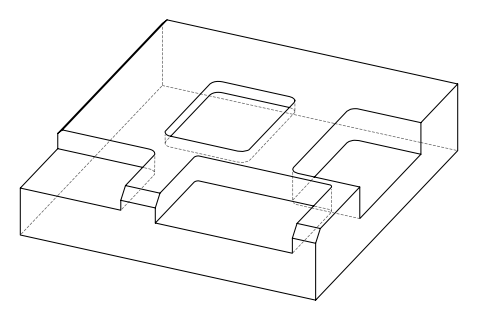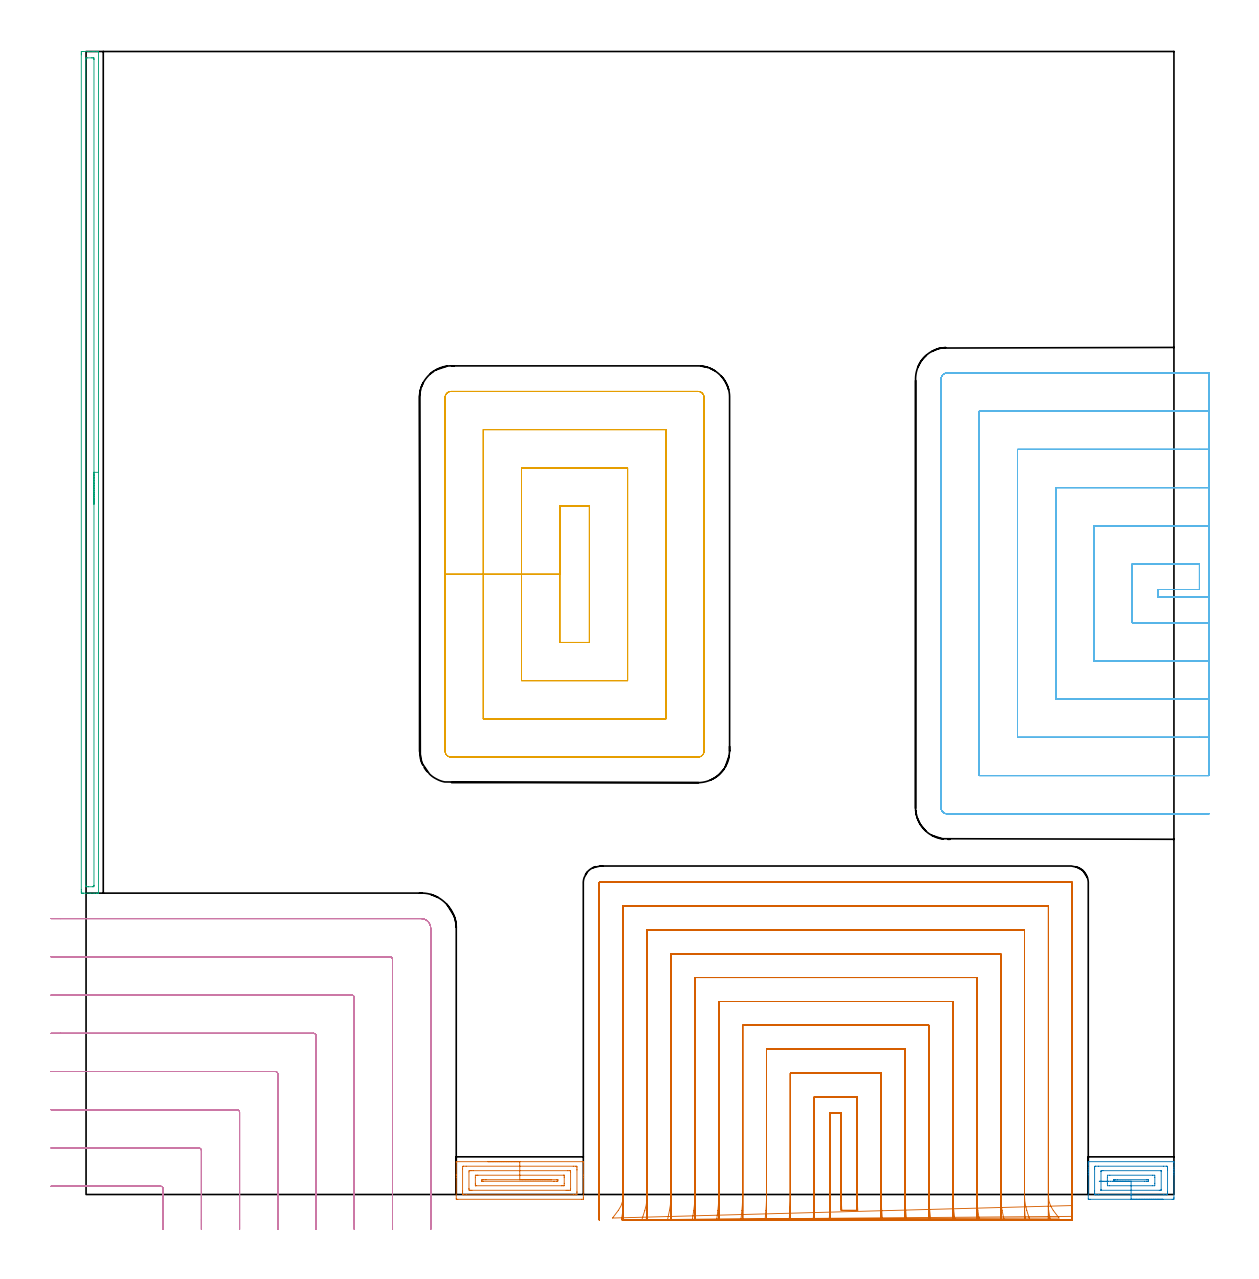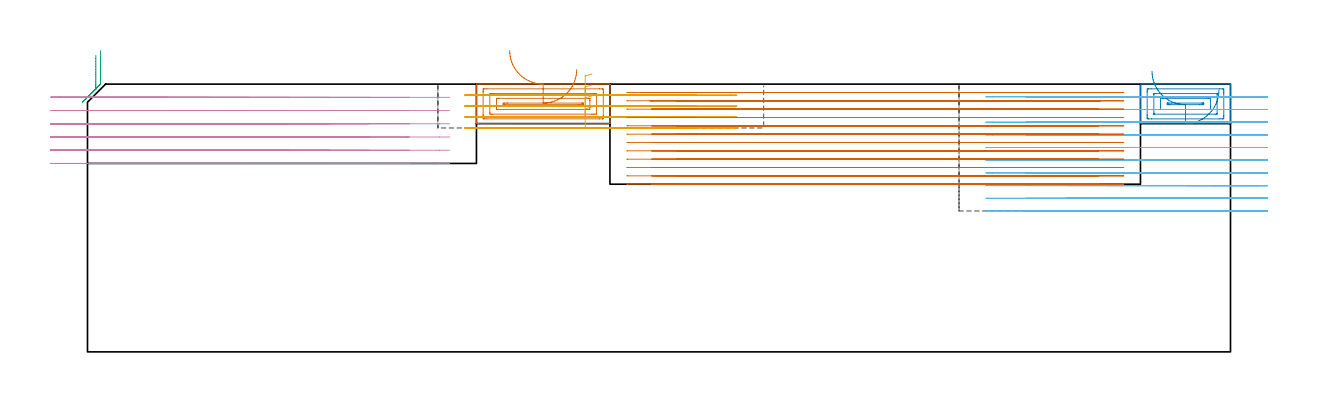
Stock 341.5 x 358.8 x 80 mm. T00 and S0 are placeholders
(PLAN: 7 operations, 2 tool changes, 161.7 min)
(1 AREA_MILL | FG_CHAMFER_SURFACE | UGT0205_001 | 1.78 min | 3682 mm3)
(2 AREA_MILL_1 | FG_CHAMFER_SURFACE_1 | UGT0205_001 | 1.26 min | 2325 mm3)
(3 AREA_MILL_2 | FG_CHAMFER_SURFACE_2 | UGT0205_001 | 4.42 min | 3909 mm3)
(4 MILL_CORNER_NOTCH_RECTANGULAR | CORNER_NOTCH_RECTANGULAR | NXT0201_012 | Follow Part, ap 4, ae 75% | 13.97 min | 259420 mm3)
(5 MILL_RECTANGULAR_POCKET | POCKET_RECTANGULAR_STRAIGHT | NXT0201_012 | Follow Part, ap 4, ae 75% | 8.62 min | 165647 mm3)
(6 MILL_SLOT | SLOT_PARTIAL_RECTANGULAR | NXT0201_012 | Follow Part, ap 4, ae 75% | 39.56 min | 473033 mm3)
(7 MILL_SLOT_1 | SLOT_PARTIAL_RECTANGULAR_1 | NXT0201_013 | Follow Part, ap 2.5, ae 75% | 92.13 min | 487373 mm3)
(TOOL UGT0205_001 | Chamfer Mill 20 x 3 x 45 deg. | D20 FL50 Z2)
(TOOL NXT0201_012 | ENDMILL 16mm [2P460-1600-NA 1630] | D16 FL38 Z6)
(TOOL NXT0201_013 | ENDMILL 10mm | D10 FL30 Z4)
(OP 1 AREA_MILL)
G17 G21 G94 G90
T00 M6
G54
G17 G0 G90 X126.15 Y10.3 S1061 M3
G43 Z90. H0
G94 G1 X126.188 Z89.128 F250.
X126.302 Z88.263
X126.491 Z87.412
X126.753 Z86.58
X127.087 Z85.774
X127.49 Z85.
X127.958 Z84.264
X128.49 Z83.572
X129.079 Z82.929
X129.722 Z82.34
X130.414 Z81.808
X131.15 Z81.34
X131.924 Z80.937
X132.73 Z80.603
X133.562 Z80.341
X134.414 Z80.152
X135.278 Z80.038
X136.15 Z80.
X156.049
X156.091 Y10.295 Z79.991
X156.094 Y10.288 Z79.983
X156.1 Y10.171 Z79.869
Y6.077 Z75.776
Y5.289 Z74.983
X156.099 Y-0.937 Z68.759
X156.098 Y-1.43 Z68.266
X156.094 Y-1.491 Z68.205
X155.607 Y-1.5 Z68.2
X116.693
X116.364 Y-1.495 Z68.202
X116.21 Y-1.491 Z68.205
X116.2 Y-1.33 Z68.365
Y5.289 Z74.983
Y6.077 Z75.776
Y6.179 Z75.877
Y10.171 Z79.87
X116.206 Y10.288 Z79.983
X116.209 Y10.295 Z79.991
X116.251 Y10.3 Z80.
X136.15
Y8.886 Z78.586
X152.954
X153.803 Y8.883 Z78.583
X153.838 Y8.88 Z78.58
X154.09 Y8.847 Z78.547
X154.096 Y8.588 Z78.288
X154.099 Y7.958 Z77.658
X154.1 Y7.695 Z77.395
X154.099 Y0.842 Z70.542
X154.098 Y0.581 Z70.281
X154.09 Y-0.047 Z69.653
X153.871 Y-0.08 Z69.62
X153.838 Y-0.082 Z69.618
X152.992 Y-0.086 Z69.614
X119.346
X118.497 Y-0.083 Z69.617
X118.462 Y-0.08 Z69.62
X118.21 Y-0.047 Z69.653
X118.204 Y0.212 Z69.912
X118.201 Y0.842 Z70.542
X118.2 Y1.105 Z70.805
X118.201 Y7.958 Z77.658
X118.202 Y8.219 Z77.919
X118.21 Y8.847 Z78.547
X118.429 Y8.88 Z78.58
X118.462 Y8.882 Z78.582
X119.308 Y8.886 Z78.586
X136.15
Y7.472 Z77.172
X151.185 Y7.471 Z77.171
X151.671 Y7.469 Z77.169
X152.069 Y7.464 Z77.164
X152.098 Y7.068 Z76.768
X152.1 Y7.038 Z76.738
X152.099 Y1.702 Z71.402
X152.069 Y1.335 Z71.035
X151.584 Y1.33 Z71.03
X151.185 Y1.329 Z71.029
X150.702 Y1.328 Z71.028
X121.115 Y1.329 Z71.029
X120.629 Y1.331 Z71.031
X120.231 Y1.336 Z71.036
X120.202 Y1.732 Z71.432
X120.2 Y1.762 Z71.462
X120.201 Y7.098 Z76.798
X120.231 Y7.465 Z77.165
X120.716 Y7.47 Z77.17
X121.115 Y7.471 Z77.171
X121.598 Y7.472 Z77.172
X136.15
Y6.057 Z75.757
X149.846
X150.001 Y6.055 Z75.755
X150.077 Y6.052 Z75.752
X150.089 Y6.051 Z75.751
X150.092 Y6.04 Z75.74
X150.096 Y6.01 Z75.71
X150.1 Y5.491 Z75.191
Y5.289 Z74.989
X150.098 Y3.511 Z73.211
X150.092 Y2.831 Z72.531
X150.076 Y2.749 Z72.449
X149.989 Y2.747 Z72.447
X149.798 Y2.745 Z72.445
X149.416 Y2.743 Z72.443
X149.295
X122.454
X122.299 Y2.745 Z72.445
X122.223 Y2.748 Z72.448
X122.211 Y2.749 Z72.449
X122.208 Y2.76 Z72.46
X122.204 Y2.79 Z72.49
X122.2 Y3.309 Z73.009
Y3.511 Z73.211
X122.202 Y5.289 Z74.989
X122.208 Y5.969 Z75.669
X122.224 Y6.051 Z75.751
X122.311 Y6.053 Z75.753
X122.502 Y6.055 Z75.755
X122.884 Y6.057 Z75.757
X123.005
X136.15
Y4.643 Z74.343
X147.647
X147.889 Y4.64 Z74.34
X148.049 Y4.636 Z74.336
X148.091 Y4.632 Z74.332
X148.094 Y4.606 Z74.306
X148.097 Y4.552 Z74.252
X148.096 Y4.4 Z74.1
X148.09 Y4.179 Z73.879
X147.883 Y4.163 Z73.863
X147.647 Y4.161 Z73.861
X147.004 Y4.157 Z73.857
X146.763
X124.653
X124.411 Y4.16 Z73.86
X124.251 Y4.164 Z73.864
X124.209 Y4.168 Z73.868
X124.206 Y4.194 Z73.894
X124.203 Y4.248 Z73.948
X124.204 Y4.4 Z74.1
X124.21 Y4.621 Z74.321
X124.417 Y4.637 Z74.337
X124.653 Y4.639 Z74.339
X125.296 Y4.643 Z74.343
X125.537
X136.15
X137.022 Z74.381
X137.886 Z74.495
X138.738 Z74.684
X139.57 Z74.946
X140.376 Z75.28
X141.15 Z75.683
X141.886 Z76.152
X142.578 Z76.683
X143.221 Z77.272
X143.81 Z77.915
X144.342 Z78.607
X144.81 Z79.343
X145.213 Z80.117
X145.547 Z80.923
X145.809 Z81.755
X145.998 Z82.607
X146.112 Z83.472
X146.15 Z84.343
G0 Z90.
M5
M2
(OP 2 AREA_MILL_1)
G17 G21 G94 G90
T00 M6
G54
G17 G0 G90 X338.05 Y-1.5 S1061 M3
G43 Z90. H0
Z78.2
G94 G1 X338.012 Z77.328 F250.
X337.898 Z76.464
X337.709 Z75.612
X337.447 Z74.78
X337.113 Z73.974
X336.71 Z73.2
X336.242 Z72.464
X335.71 Z71.772
X335.121 Z71.129
X334.478 Z70.54
X333.786 Z70.008
X333.05 Z69.54
X332.276 Z69.137
X331.47 Z68.803
X330.638 Z68.541
X329.786 Z68.352
X328.922 Z68.238
X328.05 Z68.2
X315.158
X314.829 Y-1.496 Z68.202
X314.61 Y-1.491 Z68.205
X314.6 Y-1.268 Z68.429
Y6.179 Z75.873
Y6.841 Z76.538
Y7.068 Z76.765
Y7.73 Z77.427
Y7.958 Z77.654
Y8.413 Z78.112
Y9.282 Z78.981
Y9.737 Z79.435
Y10.012 Z79.711
X314.606 Y10.271 Z79.963
X314.61 Y10.297 Z79.989
X314.714 Y10.3 Z80.
X341.386
X341.49 Y10.297 Z79.989
X341.494 Y10.271 Z79.963
X341.5 Y10.012 Z79.71
Y8.413 Z78.112
Y7.958 Z77.654
Y7.73 Z77.427
Y7.068 Z76.765
Y6.841 Z76.538
Y6.179 Z75.873
Y-0.937 Z68.76
X341.498 Y-1.27 Z68.427
X341.49 Y-1.491 Z68.205
X341.269 Y-1.499 Z68.199
X340.942 Y-1.5 Z68.2
X328.05
Y-0.086 Z69.614
X317.864
X316.972 Y-0.083 Z69.617
X316.936 Y-0.081 Z69.619
X316.61 Y-0.047 Z69.653
X316.603 Y0.286 Z69.986
X316.601 Y0.842 Z70.542
X316.6 Y1.179 Z70.879
X316.601 Y7.958 Z77.658
X316.602 Y8.292 Z77.992
X316.61 Y8.847 Z78.547
X316.903 Y8.881 Z78.581
X316.936 Y8.883 Z78.583
X317.787 Y8.886 Z78.586
X338.236
X339.128 Y8.883 Z78.583
X339.164 Y8.881 Z78.581
X339.49 Y8.847 Z78.547
X339.497 Y8.514 Z78.214
X339.499 Y7.958 Z77.658
X339.5 Y7.621 Z77.321
X339.499 Y0.842 Z70.542
X339.498 Y0.508 Z70.208
X339.49 Y-0.047 Z69.653
X339.197 Y-0.081 Z69.619
X339.164 Y-0.083 Z69.617
X338.313 Y-0.086 Z69.614
X328.05
Y1.328 Z71.028
X318.657 Y1.329 Z71.029
X318.623 Y1.332 Z71.032
X318.612 Y1.334 Z71.034
X318.607 Y1.388 Z71.088
X318.601 Y1.617 Z71.317
Y7.182 Z76.882
X318.608 Y7.297 Z76.997
X318.623 Y7.465 Z77.165
X318.715 Y7.467 Z77.167
X319.201 Y7.471 Z77.171
X337.443
X337.477 Y7.468 Z77.168
X337.488 Y7.466 Z77.166
X337.493 Y7.412 Z77.112
X337.499 Y7.183 Z76.883
Y1.618 Z71.318
X337.492 Y1.503 Z71.203
X337.477 Y1.335 Z71.035
X337.385 Y1.333 Z71.033
X336.899 Y1.329 Z71.029
X328.05 Y1.328 Z71.028
Y2.743 Z72.443
X321.26
X320.62 Y2.75 Z72.45
X320.6 Y3.403 Z73.103
X320.601 Y5.289 Z74.989
X320.621 Y6.05 Z75.75
X321.382 Y6.057 Z75.757
X334.84
X335.48 Y6.05 Z75.75
X335.5 Y5.397 Z75.097
X335.499 Y3.511 Z73.211
X335.479 Y2.75 Z72.45
X334.718 Y2.743 Z72.443
X328.05
Y4.157 Z73.857
X323.403
X323.16
X322.917 Y4.158 Z73.858
X322.755 Y4.16 Z73.86
X322.627 Y4.164 Z73.864
X322.609 Y4.169 Z73.869
X322.606 Y4.181 Z73.881
X322.603 Y4.213 Z73.913
X322.602 Y4.4 Z74.1
X322.605 Y4.54 Z74.24
X322.61 Y4.609 Z74.309
X322.614 Y4.636 Z74.336
X322.675 Y4.638 Z74.338
X322.919 Y4.642 Z74.342
X323.16 Y4.643 Z74.343
X323.806
X332.94
X333.183 Y4.642 Z74.342
X333.345 Y4.64 Z74.34
X333.472 Y4.636 Z74.336
X333.491 Y4.631 Z74.331
X333.494 Y4.619 Z74.319
X333.497 Y4.587 Z74.287
X333.498 Y4.4 Z74.1
X333.495 Y4.26 Z73.96
X333.49 Y4.191 Z73.891
X333.486 Y4.164 Z73.864
X333.426 Y4.162 Z73.862
X333.181 Y4.158 Z73.858
X332.94 Y4.157 Z73.857
X332.294
X328.05
X327.178 Z73.895
X326.314 Z74.009
X325.462 Z74.198
X324.63 Z74.46
X323.824 Z74.794
X323.05 Z75.197
X322.314 Z75.665
X321.622 Z76.196
X320.979 Z76.786
X320.39 Z77.429
X319.858 Z78.121
X319.39 Z78.857
X318.987 Z79.631
X318.653 Z80.437
X318.391 Z81.269
X318.202 Z82.12
X318.088 Z82.985
X318.05 Z83.857
G0 Z90.
M5
M2
(OP 3 AREA_MILL_2)
G17 G21 G94 G90
T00 M6
G54
G17 G0 G90 X3.9 Y236.7 S1061 M3
G43 Z90. H0
G94 G1 Y236.662 Z89.128 F250.
Y236.548 Z88.263
Y236.359 Z87.412
Y236.097 Z86.58
Y235.763 Z85.774
Y235.36 Z85.
Y234.891 Z84.264
Y234.36 Z83.572
Y233.771 Z82.929
Y233.128 Z82.339
Y232.436 Z81.808
Y231.7 Z81.34
Y230.926 Z80.937
Y230.12 Z80.603
Y229.288 Z80.341
Y228.436 Z80.152
Y227.572 Z80.038
Y226.7 Z80.
Y94.785
X3.897 Y94.609 Z79.988
X3.881 Y94.607 Z79.972
X3.495 Y94.6 Z79.595
X3.257 Z79.357
X2.526 Z78.621
X1.277 Z77.374
X-0.126 Z75.969
X-0.751 Z75.345
X-1.01 Y94.601 Z75.086
X-1.248 Y94.604 Z74.848
X-1.491 Y94.609 Z74.605
X-1.495 Y94.742 Z74.603
X-1.499 Y95.232 Z74.601
X-1.5 Y95.727 Z74.6
Y357.769
X-1.499 Y358.168 Z74.601
X-1.495 Y358.658 Z74.603
X-1.491 Y358.791 Z74.605
X-1.01 Y358.8 Z75.086
X0.758 Z76.853
X2.161 Z78.257
X2.526 Z78.621
X3.257 Z79.357
X3.496 Z79.595
X3.881 Y358.793 Z79.972
X3.897 Y358.791 Z79.988
X3.9 Y358.615 Z80.
Y226.7
X2.486 Z78.586
X2.485 Y97.062 Z78.585
X2.484 Y97.021 Z78.584
X2.467 Y96.61 Z78.567
X2.056 Y96.602 Z78.156
X0.758 Y96.6 Z76.858
X0.287 Y96.602 Z76.387
X0.037 Y96.61 Z76.137
X-0.079 Y96.621 Z76.021
X-0.085 Y96.979 Z76.015
Y97.021
Y356.338
X-0.084 Y356.379 Z76.016
X-0.067 Y356.79 Z76.033
X0.344 Y356.798 Z76.444
X1.642 Y356.8 Z77.742
X2.113 Y356.798 Z78.213
X2.363 Y356.79 Z78.463
X2.479 Y356.779 Z78.579
X2.485 Y356.421 Z78.585
Y356.379
X2.486 Y226.7 Z78.586
Y225.828 Z78.624
Y224.963 Z78.738
Y224.112 Z78.926
Y223.28 Z79.189
Y222.474 Z79.523
Y221.7 Z79.925
Y220.964 Z80.394
Y220.272 Z80.925
Y219.629 Z81.515
Y219.04 Z82.158
Y218.508 Z82.85
Y218.04 Z83.586
Y217.637 Z84.36
Y217.303 Z85.165
Y217.041 Z85.998
Y216.852 Z86.849
Y216.738 Z87.714
Y216.7 Z88.586
G0 Z90.
M5
M2
(OP 4 MILL_CORNER_NOTCH_RECTANGULAR)
G17 G21 G94 G90
T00 M6
G54
G17 G0 G90 X24.203 Y-11. S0 M3
G43 Z90. H1
Z76.05
G94 G1 X24.2 Y-8. F250.
Y-7.904 F500.
Y1.806
G3 X23.406 Y2.6 R0.8
G1 X-8.
X-11. F250.
G0 Z90.
X36.204 Y-11.
Z76.05
G1 X36.2 Y-8.
Y-7.904 F500.
Y13.806
G3 X35.406 Y14.6 R0.8
G1 X-8.
X-11. F250.
G0 Z90.
X48.205 Y-11.
Z76.05
G1 X48.2 Y-8.
Y-7.904 F500.
Y25.805
G3 X47.405 Y26.6 R0.8
G1 X-8.
X-11. F250.
G0 Z90.
X60.206 Y-11.
Z76.05
G1 X60.2 Y-8.
Y-7.904 F500.
Y37.805
G3 X59.405 Y38.6 R0.8
G1 X-8.
X-11. F250.
G0 Z90.
X72.208 Y-11.
Z76.05
G1 X72.2 Y-8.
Y-7.904 F500.
Y49.805
G3 X71.405 Y50.6 R0.8
G1 X-8.
X-11. F250.
G0 Z90.
X84.212 Y-11.
Z76.05
G1 X84.2 Y-8.
Y-7.904 F500.
Y61.804
G3 X83.404 Y62.6 R0.8
G1 X-8.
X-11. F250.
G0 Z90.
X96.224 Y-11.
Z76.05
G1 X96.2 Y-8.
Y-7.904 F500.
Y73.804
G3 X95.404 Y74.6 R0.8
G1 X-8.
X-11. F250.
G0 Z90.
X108.2 Y-10.904
Z76.05
G1 Y-7.904
Y83.6 F500.
G3 X105.2 Y86.6 R3.
G1 X-8.
X-11. F250.
G0 Z90.
X24.2 Y-11.
Z72.1
G1 Y-8.
Y1.806 F500.
G3 X23.406 Y2.6 R0.8
G1 X-8.
X-11. F250.
G0 Z90.
X36.2 Y-11.
Z72.1
G1 Y-8.
Y13.806 F500.
G3 X35.406 Y14.6 R0.8
G1 X-8.
X-11. F250.
G0 Z90.
X48.2 Y-11.
Z72.1
G1 Y-8.
Y25.805 F500.
G3 X47.405 Y26.6 R0.8
G1 X-8.
X-11. F250.
G0 Z90.
X60.2 Y-11.
Z72.1
G1 Y-8.
Y37.805 F500.
G3 X59.405 Y38.6 R0.8
G1 X-8.
X-11. F250.
G0 Z90.
X72.2 Y-11.
Z72.1
G1 Y-8.
Y49.805 F500.
G3 X71.405 Y50.6 R0.8
G1 X-8.
X-11. F250.
G0 Z90.
X84.2 Y-11.
Z72.1
G1 Y-8.
Y61.804 F500.
G3 X83.404 Y62.6 R0.8
G1 X-8.
X-11. F250.
G0 Z90.
X96.2 Y-11.
Z72.1
G1 Y-8.
Y73.804 F500.
G3 X95.404 Y74.6 R0.8
G1 X-8.
X-11. F250.
G0 Z90.
X108.2 Y-11.
Z72.1
G1 Y-8.
Y83.6 F500.
G3 X105.2 Y86.6 R3.
G1 X-8.
X-11. F250.
G0 Z90.
X24.2 Y-11.
Z68.15
G1 Y-8.
Y1.806 F500.
G3 X23.406 Y2.6 R0.8
G1 X-8.
X-11. F250.
G0 Z90.
X36.2 Y-11.
Z68.15
G1 Y-8.
Y13.806 F500.
G3 X35.406 Y14.6 R0.8
G1 X-8.
X-11. F250.
G0 Z90.
X48.2 Y-11.
Z68.15
G1 Y-8.
Y25.805 F500.
G3 X47.405 Y26.6 R0.8
G1 X-8.
X-11. F250.
G0 Z90.
X60.2 Y-11.
Z68.15
G1 Y-8.
Y37.805 F500.
G3 X59.405 Y38.6 R0.8
G1 X-8.
X-11. F250.
G0 Z90.
X72.2 Y-11.
Z68.15
G1 Y-8.
Y49.805 F500.
G3 X71.405 Y50.6 R0.8
G1 X-8.
X-11. F250.
G0 Z90.
X84.2 Y-11.
Z68.15
G1 Y-8.
Y61.804 F500.
G3 X83.404 Y62.6 R0.8
G1 X-8.
X-11. F250.
G0 Z90.
X96.2 Y-11.
Z68.15
G1 Y-8.
Y73.804 F500.
G3 X95.404 Y74.6 R0.8
G1 X-8.
X-11. F250.
G0 Z90.
X108.2 Y-11.
Z68.15
G1 Y-8.
Y83.6 F500.
G3 X105.2 Y86.6 R3.
G1 X-8.
X-11. F250.
G0 Z90.
X24.2 Y-11.
Z64.2
G1 Y-8.
Y1.806 F500.
G3 X23.406 Y2.6 R0.8
G1 X-8.
X-11. F250.
G0 Z90.
X36.2 Y-11.
Z64.2
G1 Y-8.
Y13.806 F500.
G3 X35.406 Y14.6 R0.8
G1 X-8.
X-11. F250.
G0 Z90.
X48.2 Y-11.
Z64.2
G1 Y-8.
Y25.805 F500.
G3 X47.405 Y26.6 R0.8
G1 X-8.
X-11. F250.
G0 Z90.
X60.2 Y-11.
Z64.2
G1 Y-8.
Y37.805 F500.
G3 X59.405 Y38.6 R0.8
G1 X-8.
X-11. F250.
G0 Z90.
X72.2 Y-11.
Z64.2
G1 Y-8.
Y49.805 F500.
G3 X71.405 Y50.6 R0.8
G1 X-8.
X-11. F250.
G0 Z90.
X84.2 Y-11.
Z64.2
G1 Y-8.
Y61.804 F500.
G3 X83.404 Y62.6 R0.8
G1 X-8.
X-11. F250.
G0 Z90.
X96.2 Y-11.
Z64.2
G1 Y-8.
Y73.804 F500.
G3 X95.404 Y74.6 R0.8
G1 X-8.
X-11. F250.
G0 Z90.
X108.2 Y-11.
Z64.2
G1 Y-8.
Y83.6 F500.
G3 X105.2 Y86.6 R3.
G1 X-8.
X-11. F250.
G0 Z90.
X24.2 Y-11.
Z60.25
G1 Y-8.
Y1.806 F500.
G3 X23.406 Y2.6 R0.8
G1 X-8.
X-11. F250.
G0 Z90.
X36.2 Y-11.
Z60.25
G1 Y-8.
Y13.806 F500.
G3 X35.406 Y14.6 R0.8
G1 X-8.
X-11. F250.
G0 Z90.
X48.2 Y-11.
Z60.25
G1 Y-8.
Y25.805 F500.
G3 X47.405 Y26.6 R0.8
G1 X-8.
X-11. F250.
G0 Z90.
X60.2 Y-11.
Z60.25
G1 Y-8.
Y37.805 F500.
G3 X59.405 Y38.6 R0.8
G1 X-8.
X-11. F250.
G0 Z90.
X72.2 Y-11.
Z60.25
G1 Y-8.
Y49.805 F500.
G3 X71.405 Y50.6 R0.8
G1 X-8.
X-11. F250.
G0 Z90.
X84.2 Y-11.
Z60.25
G1 Y-8.
Y61.804 F500.
G3 X83.404 Y62.6 R0.8
G1 X-8.
X-11. F250.
G0 Z90.
X96.2 Y-11.
Z60.25
G1 Y-8.
Y73.804 F500.
G3 X95.404 Y74.6 R0.8
G1 X-8.
X-11. F250.
G0 Z90.
X108.2 Y-11.
Z60.25
G1 Y-8.
Y83.6 F500.
G3 X105.2 Y86.6 R3.
G1 X-8.
X-11. F250.
G0 Z90.
X24.2 Y-11.
Z56.3
G1 Y-8.
Y1.806 F500.
G3 X23.406 Y2.6 R0.8
G1 X-8.
X-11. F250.
G0 Z90.
X36.2 Y-11.
Z56.3
G1 Y-8.
Y13.806 F500.
G3 X35.406 Y14.6 R0.8
G1 X-8.
X-11. F250.
G0 Z90.
X48.2 Y-11.
Z56.3
G1 Y-8.
Y25.805 F500.
G3 X47.405 Y26.6 R0.8
G1 X-8.
X-11. F250.
G0 Z90.
X60.2 Y-11.
Z56.3
G1 Y-8.
Y37.805 F500.
G3 X59.405 Y38.6 R0.8
G1 X-8.
X-11. F250.
G0 Z90.
X72.2 Y-11.
Z56.3
G1 Y-8.
Y49.805 F500.
G3 X71.405 Y50.6 R0.8
G1 X-8.
X-11. F250.
G0 Z90.
X84.2 Y-11.
Z56.3
G1 Y-8.
Y61.804 F500.
G3 X83.404 Y62.6 R0.8
G1 X-8.
X-11. F250.
G0 Z90.
X96.2 Y-11.
Z56.3
G1 Y-8.
Y73.804 F500.
G3 X95.404 Y74.6 R0.8
G1 X-8.
X-11. F250.
G0 Z90.
X108.2 Y-11.
Z56.3
G1 Y-8.
Y83.6 F500.
G3 X105.2 Y86.6 R3.
G1 X-8.
X-11. F250.
G0 Z90.
M5
M2
(OP 5 MILL_RECTANGULAR_POCKET)
G17 G21 G94 G90
T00 M6
G54
G17 G0 G90 X150.719 Y216.1 S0 M3
G43 Z90. H1
Z83.
G94 G1 X148.7 Z82.459 F250.
Y194.7 Z76.725
Y173.3 F500.
X158.
Y216.1
X148.7
Y194.7
X136.7
Y161.3
X170.
Y228.1
X136.7
Y194.7
X124.7
Y149.3
X182.
Y240.1
X124.7
Y194.7
X112.7
Y139.2
G3 X114.6 Y137.3 R1.9
G1 X192.1
G3 X194. Y139.2 R1.9
G1 Y250.2
G3 X192.1 Y252.1 R1.9
G1 X114.6
G3 X112.7 Y250.2 R1.9
G1 Y194.7
Y193.7
G0 X150.719 Y216.1 Z79.725
G1 X148.7 Z79.184 F250.
Y194.7 Z73.45
Y173.3 F500.
X158.
Y216.1
X148.7
Y194.7
X136.7
Y161.3
X170.
Y228.1
X136.7
Y194.7
X124.7
Y149.3
X182.
Y240.1
X124.7
Y194.7
X112.7
Y139.2
G3 X114.6 Y137.3 R1.9
G1 X192.1
G3 X194. Y139.2 R1.9
G1 Y250.2
G3 X192.1 Y252.1 R1.9
G1 X114.6
G3 X112.7 Y250.2 R1.9
G1 Y194.7
Y193.7
G0 X150.719 Y216.1 Z76.45
G1 X148.7 Z75.909 F250.
Y194.7 Z70.175
Y173.3 F500.
X158.
Y216.1
X148.7
Y194.7
X136.7
Y161.3
X170.
Y228.1
X136.7
Y194.7
X124.7
Y149.3
X182.
Y240.1
X124.7
Y194.7
X112.7
Y139.2
G3 X114.6 Y137.3 R1.9
G1 X192.1
G3 X194. Y139.2 R1.9
G1 Y250.2
G3 X192.1 Y252.1 R1.9
G1 X114.6
G3 X112.7 Y250.2 R1.9
G1 Y194.7
Y193.7
G0 X150.719 Y216.1 Z73.175
G1 X148.7 Z72.634 F250.
Y194.7 Z66.9
Y173.3 F500.
X158.
Y216.1
X148.7
Y194.7
X136.7
Y161.3
X170.
Y228.1
X136.7
Y194.7
X124.7
Y149.3
X182.
Y240.1
X124.7
Y194.7
X112.7
Y139.2
G3 X114.6 Y137.3 R1.9
G1 X192.1
G3 X194. Y139.2 R1.9
G1 Y250.2
G3 X192.1 Y252.1 R1.9
G1 X114.6
G3 X112.7 Y250.2 R1.9
G1 Y194.7
Y193.7
G0 Z90.
M5
M2
(OP 6 MILL_SLOT)
G17 G21 G94 G90
T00 M6
G54
G17 G0 G90 X352.5 Y187.5 S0 M3
G43 Z90. H1
Z76.21
G94 G1 X349.5 F250.
X336.4 F500.
Y189.9
X349.5
Y197.9
X328.4
Y179.5
X349.5
X352.5 F250.
Y209.9
X349.5
X316.4 F500.
Y167.5
X349.5
X352.5 F250.
Y221.9
X349.5
X304.4 F500.
Y155.5
X349.5
X352.5 F250.
Y233.9
X349.5
X292.4 F500.
Y143.5
X349.5
X352.5 F250.
Y245.9
X349.5
X280.4 F500.
Y131.5
X349.5
X352.5 F250.
Y257.9
X349.5
X270.3 F500.
G3 X268.4 Y256. R1.9
G1 Y121.4
G3 X270.3 Y119.5 R1.9
G1 X349.5
X352.5 F250.
G0 Y187.5 Z72.42
G1 X349.5
X336.4 F500.
Y189.9
X349.5
Y197.9
X328.4
Y179.5
X349.5
X352.5 F250.
Y209.9
X349.5
X316.4 F500.
Y167.5
X349.5
X352.5 F250.
Y221.9
X349.5
X304.4 F500.
Y155.5
X349.5
X352.5 F250.
Y233.9
X349.5
X292.4 F500.
Y143.5
X349.5
X352.5 F250.
Y245.9
X349.5
X280.4 F500.
Y131.5
X349.5
X352.5 F250.
Y257.9
X349.5
X270.3 F500.
G3 X268.4 Y256. R1.9
G1 Y121.4
G3 X270.3 Y119.5 R1.9
G1 X349.5
X352.5 F250.
G0 Y187.5 Z68.63
G1 X349.5
X336.4 F500.
Y189.9
X349.5
Y197.9
X328.4
Y179.5
X349.5
X352.5 F250.
Y209.9
X349.5
X316.4 F500.
Y167.5
X349.5
X352.5 F250.
Y221.9
X349.5
X304.4 F500.
Y155.5
X349.5
X352.5 F250.
Y233.9
X349.5
X292.4 F500.
Y143.5
X349.5
X352.5 F250.
Y245.9
X349.5
X280.4 F500.
Y131.5
X349.5
X352.5 F250.
Y257.9
X349.5
X270.3 F500.
G3 X268.4 Y256. R1.9
G1 Y121.4
G3 X270.3 Y119.5 R1.9
G1 X349.5
X352.5 F250.
G0 Y187.5 Z64.84
G1 X349.5
X336.4 F500.
Y189.9
X349.5
Y197.9
X328.4
Y179.5
X349.5
X352.5 F250.
Y209.9
X349.5
X316.4 F500.
Y167.5
X349.5
X352.5 F250.
Y221.9
X349.5
X304.4 F500.
Y155.5
X349.5
X352.5 F250.
Y233.9
X349.5
X292.4 F500.
Y143.5
X349.5
X352.5 F250.
Y245.9
X349.5
X280.4 F500.
Y131.5
X349.5
X352.5 F250.
Y257.9
X349.5
X270.3 F500.
G3 X268.4 Y256. R1.9
G1 Y121.4
G3 X270.3 Y119.5 R1.9
G1 X349.5
X352.5 F250.
G0 Y187.5 Z61.05
G1 X349.5
X336.4 F500.
Y189.9
X349.5
Y197.9
X328.4
Y179.5
X349.5
X352.5 F250.
Y209.9
X349.5
X316.4 F500.
Y167.5
X349.5
X352.5 F250.
Y221.9
X349.5
X304.4 F500.
Y155.5
X349.5
X352.5 F250.
Y233.9
X349.5
X292.4 F500.
Y143.5
X349.5
X352.5 F250.
Y245.9
X349.5
X280.4 F500.
Y131.5
X349.5
X352.5 F250.
Y257.9
X349.5
X270.3 F500.
G3 X268.4 Y256. R1.9
G1 Y121.4
G3 X270.3 Y119.5 R1.9
G1 X349.5
X352.5 F250.
G0 Y187.5 Z57.26
G1 X349.5
X336.4 F500.
Y189.9
X349.5
Y197.9
X328.4
Y179.5
X349.5
X352.5 F250.
Y209.9
X349.5
X316.4 F500.
Y167.5
X349.5
X352.5 F250.
Y221.9
X349.5
X304.4 F500.
Y155.5
X349.5
X352.5 F250.
Y233.9
X349.5
X292.4 F500.
Y143.5
X349.5
X352.5 F250.
Y245.9
X349.5
X280.4 F500.
Y131.5
X349.5
X352.5 F250.
Y257.9
X349.5
X270.3 F500.
G3 X268.4 Y256. R1.9
G1 Y121.4
G3 X270.3 Y119.5 R1.9
G1 X349.5
X352.5 F250.
G0 Y187.5 Z53.47
G1 X349.5
X336.4 F500.
Y189.9
X349.5
Y197.9
X328.4
Y179.5
X349.5
X352.5 F250.
Y209.9
X349.5
X316.4 F500.
Y167.5
X349.5
X352.5 F250.
Y221.9
X349.5
X304.4 F500.
Y155.5
X349.5
X352.5 F250.
Y233.9
X349.5
X292.4 F500.
Y143.5
X349.5
X352.5 F250.
Y245.9
X349.5
X280.4 F500.
Y131.5
X349.5
X352.5 F250.
Y257.9
X349.5
X270.3 F500.
G3 X268.4 Y256. R1.9
G1 Y121.4
G3 X270.3 Y119.5 R1.9
G1 X349.5
X352.5 F250.
G0 Y187.5 Z49.68
G1 X349.5
X336.4 F500.
Y189.9
X349.5
Y197.9
X328.4
Y179.5
X349.5
X352.5 F250.
Y209.9
X349.5
X316.4 F500.
Y167.5
X349.5
X352.5 F250.
Y221.9
X349.5
X304.4 F500.
Y155.5
X349.5
X352.5 F250.
Y233.9
X349.5
X292.4 F500.
Y143.5
X349.5
X352.5 F250.
Y245.9
X349.5
X280.4 F500.
Y131.5
X349.5
X352.5 F250.
Y257.9
X349.5
X270.3 F500.
G3 X268.4 Y256. R1.9
G1 Y121.4
G3 X270.3 Y119.5 R1.9
G1 X349.5
X352.5 F250.
G0 Y187.5 Z45.89
G1 X349.5
X336.4 F500.
Y189.9
X349.5
Y197.9
X328.4
Y179.5
X349.5
X352.5 F250.
Y209.9
X349.5
X316.4 F500.
Y167.5
X349.5
X352.5 F250.
Y221.9
X349.5
X304.4 F500.
Y155.5
X349.5
X352.5 F250.
Y233.9
X349.5
X292.4 F500.
Y143.5
X349.5
X352.5 F250.
Y245.9
X349.5
X280.4 F500.
Y131.5
X349.5
X352.5 F250.
Y257.9
X349.5
X270.3 F500.
G3 X268.4 Y256. R1.9
G1 Y121.4
G3 X270.3 Y119.5 R1.9
G1 X349.5
X352.5 F250.
G0 Y187.5 Z42.1
G1 X349.5
X336.4 F500.
Y189.9
X349.5
Y197.9
X328.4
Y179.5
X349.5
X352.5 F250.
Y209.9
X349.5
X316.4 F500.
Y167.5
X349.5
X352.5 F250.
Y221.9
X349.5
X304.4 F500.
Y155.5
X349.5
X352.5 F250.
Y233.9
X349.5
X292.4 F500.
Y143.5
X349.5
X352.5 F250.
Y245.9
X349.5
X280.4 F500.
Y131.5
X349.5
X352.5 F250.
Y257.9
X349.5
X270.3 F500.
G3 X268.4 Y256. R1.9
G1 Y121.4
G3 X270.3 Y119.5 R1.9
G1 X349.5
X352.5 F250.
G0 Z90.
M5
M2
(OP 7 MILL_SLOT_1)
G17 G21 G94 G90
T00 M6
G54
G17 G0 G90 X233.271 Y-7.994 S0 M3
G43 Z90. H0
Z77.508
G94 G1 X233.458 Y-5. F250.
G3 X233.6 Y-0.472 R72.5 F500.
G1 Y25.6
X237.1
Y-0.469
G3 X237.242 Y-5. R72.5
G1 X242.252
G2 X242.1 Y-0.469 R67.5
G1 Y30.6
X228.6
Y-0.472
G2 X228.448 Y-5. R67.5
G1 X228.247 Y-7.993 F250.
X249.998 Y-7.991
X249.771 Y-5.
G2 X249.6 Y-0.469 R60. F500.
G1 Y38.1
X221.1
Y-0.472
G2 X220.929 Y-5. R60.
G1 X220.703 Y-7.991 F250.
X257.555 Y-7.989
X257.296 Y-5.
G2 X257.1 Y-0.469 R52.5 F500.
G1 Y45.6
X213.6
Y-0.472
G2 X213.404 Y-5. R52.5
G1 X213.146 Y-7.989 F250.
X265.131 Y-7.985
X264.829 Y-5.
G2 X264.6 Y-0.469 R45. F500.
G1 Y53.1
X206.1
Y-0.472
G2 X205.872 Y-5. R45.
G1 X205.57 Y-7.985 F250.
X272.737 Y-7.978
X272.375 Y-5.
G2 X272.1 Y-0.469 R37.5 F500.
G1 Y60.6
X198.6
Y-0.472
G2 X198.326 Y-5. R37.5
G1 X197.963 Y-7.978 F250.
X280.397 Y-7.966
X279.944 Y-5.
G2 X279.6 Y-0.469 R30. F500.
G1 Y68.1
X191.1
Y-0.472
G2 X190.756 Y-5. R30.
G1 X190.304 Y-7.966 F250.
X288.165 Y-7.939
X287.561 Y-5.
G2 X287.1 Y-0.469 R22.5 F500.
G1 Y75.6
X183.6
Y-0.472
G2 X183.14 Y-5. R22.5
G1 X182.536 Y-7.939 F250.
X296.207 Y-7.86
X295.301 Y-5.
G2 X294.6 Y-0.469 R15. F500.
G1 Y83.1
X176.1
Y-0.472
G2 X175.4 Y-5. R15.
G1 X174.495 Y-7.86 F250.
X305.436 Y-7.391
X303.623 Y-5.
G2 X302.1 Y-0.469 R7.5 F500.
G1 Y90.6
X168.6
Y-0.472
G2 X167.079 Y-5. R7.5
G1 X165.268 Y-7.392 F250.
X309.6 Y-3.469 F500.
Y-0.469 F250.
Y97.8 F500.
G3 X309.3 Y98.1 R0.3
G1 X161.4
G3 X161.1 Y97.8 R0.3
G1 Y-0.472
Y-3.472 F250.
G0 Z90.
X233.544 Y-8.
Z75.017
G1 X233.591 Y-5.
G3 X233.6 Y-3.866 R72.5 F500.
G1 Y25.6
X237.1
Y-3.869
G3 X237.109 Y-5. R72.5
G1 X242.109
G2 X242.1 Y-3.869 R67.5
G1 Y30.6
X228.6
Y-3.866
G2 X228.59 Y-5. R67.5
G1 X228.54 Y-8. F250.
X249.667 Y-7.999
X249.611 Y-5.
G2 X249.6 Y-3.869 R60. F500.
G1 Y38.1
X221.1
Y-3.866
G2 X221.089 Y-5. R60.
G1 X221.033 Y-7.999 F250.
X257.177
X257.112 Y-5.
G2 X257.1 Y-3.869 R52.5 F500.
G1 Y45.6
X213.6
Y-3.866
G2 X213.588 Y-5. R52.5
G1 X213.523 Y-7.999 F250.
X264.69
X264.614 Y-5.
G2 X264.6 Y-3.869 R45. F500.
G1 Y53.1
X206.1
Y-3.866
G2 X206.086 Y-5. R45.
G1 X206.01 Y-7.999 F250.
X272.208
X272.117 Y-5.
G2 X272.1 Y-3.869 R37.5 F500.
G1 Y60.6
X198.6
Y-3.866
G2 X198.583 Y-5. R37.5
G1 X198.492 Y-7.999 F250.
X279.734 Y-7.998
X279.621 Y-5.
G2 X279.6 Y-3.869 R30. F500.
G1 Y68.1
X191.1
Y-3.866
G2 X191.079 Y-5. R30.
G1 X190.965 Y-7.998 F250.
X287.279 Y-7.996
X287.128 Y-5.
G2 X287.1 Y-3.869 R22.5 F500.
G1 Y75.6
X183.6
Y-3.866
G2 X183.571 Y-5. R22.5
G1 X183.42 Y-7.996 F250.
X294.869 Y-7.991
X294.643 Y-5.
G2 X294.6 Y-3.869 R15. F500.
G1 Y83.1
X176.1
Y-3.866
G2 X176.057 Y-5. R15.
G1 X175.83 Y-7.991 F250.
X302.638 Y-7.966
X302.186 Y-5.
G2 X302.1 Y-3.869 R7.5 F500.
G1 Y90.6
X168.6
Y-3.866
G2 X168.514 Y-5. R7.5
G1 X168.06 Y-7.966 F250.
X309.6 Y-6.869
Y-3.869
Y97.8 F500.
G3 X309.3 Y98.1 R0.3
G1 X161.4
G3 X161.1 Y97.8 R0.3
G1 Y-3.866
Y-6.866 F250.
G0 X233.598 Y-8. Z72.525
G1 X233.6 Y-5.
Y-4.957 F500.
Y25.6
X237.1
Y-4.958
Y-5.
X242.1
Y-4.958
Y30.6
X228.6
Y-4.957
Y-5.
X228.598 Y-8. F250.
X249.602
X249.6 Y-5.
Y-4.958 F500.
Y38.1
X221.1
Y-4.957
Y-5.
X221.098 Y-8. F250.
X257.102
X257.1 Y-5.
Y-4.958 F500.
Y45.6
X213.6
Y-4.957
Y-5.
X213.598 Y-8. F250.
X264.603
X264.6 Y-5.
Y-4.958 F500.
Y53.1
X206.1
Y-4.957
Y-5.
X206.097 Y-8. F250.
X272.103
X272.1 Y-5.
Y-4.958 F500.
Y60.6
X198.6
Y-4.957
Y-5.
X198.597 Y-8. F250.
X279.604
X279.6 Y-5.
Y-4.958 F500.
Y68.1
X191.1
Y-4.957
Y-5.
X191.096 Y-8. F250.
X287.106
X287.1 Y-5.
Y-4.958 F500.
Y75.6
X183.6
Y-4.957
Y-5.
X183.594 Y-8. F250.
X294.608
X294.6 Y-5.
Y-4.958 F500.
Y83.1
X176.1
Y-4.957
Y-5.
X176.091 Y-8. F250.
X302.117
X302.1 Y-5.
Y-4.958 F500.
Y90.6
X168.6
Y-4.957
Y-5.
X168.583 Y-8. F250.
X309.6 Y-7.958
Y-4.958
Y97.8 F500.
G3 X309.3 Y98.1 R0.3
G1 X161.4
G3 X161.1 Y97.8 R0.3
G1 Y-4.957
Y-7.957 F250.
G0 X233.6 Y-8. Z70.033
G1 Y-5.
Y25.6 F500.
X237.1
Y-5.
X242.1
Y30.6
X228.6
Y-5.
Y-8. F250.
X249.6
Y-5.
Y38.1 F500.
X221.1
Y-5.
Y-8. F250.
X257.1
Y-5.
Y45.6 F500.
X213.6
Y-5.
Y-8. F250.
X264.6
Y-5.
Y53.1 F500.
X206.1
Y-5.
Y-8. F250.
X272.1
Y-5.
Y60.6 F500.
X198.6
Y-5.
Y-8. F250.
X279.6
Y-5.
Y68.1 F500.
X191.1
Y-5.
Y-8. F250.
X287.1
Y-5.
Y75.6 F500.
X183.6
Y-5.
Y-8. F250.
X294.6
Y-5.
Y83.1 F500.
X176.1
Y-5.
Y-8. F250.
X302.1
Y-5.
Y90.6 F500.
X168.6
Y-5.
Y-8. F250.
X309.6
Y-5.
Y97.8 F500.
G3 X309.3 Y98.1 R0.3
G1 X161.4
G3 X161.1 Y97.8 R0.3
G1 Y-5.
Y-8. F250.
G0 X233.6 Z67.542
G1 Y-5.
Y25.6 F500.
X237.1
Y-5.
X242.1
Y30.6
X228.6
Y-5.
Y-8. F250.
X249.6
Y-5.
Y38.1 F500.
X221.1
Y-5.
Y-8. F250.
X257.1
Y-5.
Y45.6 F500.
X213.6
Y-5.
Y-8. F250.
X264.6
Y-5.
Y53.1 F500.
X206.1
Y-5.
Y-8. F250.
X272.1
Y-5.
Y60.6 F500.
X198.6
Y-5.
Y-8. F250.
X279.6
Y-5.
Y68.1 F500.
X191.1
Y-5.
Y-8. F250.
X287.1
Y-5.
Y75.6 F500.
X183.6
Y-5.
Y-8. F250.
X294.6
Y-5.
Y83.1 F500.
X176.1
Y-5.
Y-8. F250.
X302.1
Y-5.
Y90.6 F500.
X168.6
Y-5.
Y-8. F250.
X309.6
Y-5.
Y97.8 F500.
G3 X309.3 Y98.1 R0.3
G1 X161.4
G3 X161.1 Y97.8 R0.3
G1 Y-5.
Y-8. F250.
G0 X233.6 Z65.05
G1 Y-5.
Y25.6 F500.
X237.1
Y-5.
X242.1
Y30.6
X228.6
Y-5.
Y-8. F250.
X249.6
Y-5.
Y38.1 F500.
X221.1
Y-5.
Y-8. F250.
X257.1
Y-5.
Y45.6 F500.
X213.6
Y-5.
Y-8. F250.
X264.6
Y-5.
Y53.1 F500.
X206.1
Y-5.
Y-8. F250.
X272.1
Y-5.
Y60.6 F500.
X198.6
Y-5.
Y-8. F250.
X279.6
Y-5.
Y68.1 F500.
X191.1
Y-5.
Y-8. F250.
X287.1
Y-5.
Y75.6 F500.
X183.6
Y-5.
Y-8. F250.
X294.6
Y-5.
Y83.1 F500.
X176.1
Y-5.
Y-8. F250.
X302.1
Y-5.
Y90.6 F500.
X168.6
Y-5.
Y-8. F250.
X309.6
Y-5.
Y97.8 F500.
G3 X309.3 Y98.1 R0.3
G1 X161.4
G3 X161.1 Y97.8 R0.3
G1 Y-5.
Y-8. F250.
G0 X233.6 Z62.558
G1 Y-5.
Y25.6 F500.
X237.1
Y-5.
X242.1
Y30.6
X228.6
Y-5.
Y-8. F250.
X249.6
Y-5.
Y38.1 F500.
X221.1
Y-5.
Y-8. F250.
X257.1
Y-5.
Y45.6 F500.
X213.6
Y-5.
Y-8. F250.
X264.6
Y-5.
Y53.1 F500.
X206.1
Y-5.
Y-8. F250.
X272.1
Y-5.
Y60.6 F500.
X198.6
Y-5.
Y-8. F250.
X279.6
Y-5.
Y68.1 F500.
X191.1
Y-5.
Y-8. F250.
X287.1
Y-5.
Y75.6 F500.
X183.6
Y-5.
Y-8. F250.
X294.6
Y-5.
Y83.1 F500.
X176.1
Y-5.
Y-8. F250.
X302.1
Y-5.
Y90.6 F500.
X168.6
Y-5.
Y-8. F250.
X309.6
Y-5.
Y97.8 F500.
G3 X309.3 Y98.1 R0.3
G1 X161.4
G3 X161.1 Y97.8 R0.3
G1 Y-5.
Y-8. F250.
G0 X233.6 Z60.067
G1 Y-5.
Y25.6 F500.
X237.1
Y-5.
X242.1
Y30.6
X228.6
Y-5.
Y-8. F250.
X249.6
Y-5.
Y38.1 F500.
X221.1
Y-5.
Y-8. F250.
X257.1
Y-5.
Y45.6 F500.
X213.6
Y-5.
Y-8. F250.
X264.6
Y-5.
Y53.1 F500.
X206.1
Y-5.
Y-8. F250.
X272.1
Y-5.
Y60.6 F500.
X198.6
Y-5.
Y-8. F250.
X279.6
Y-5.
Y68.1 F500.
X191.1
Y-5.
Y-8. F250.
X287.1
Y-5.
Y75.6 F500.
X183.6
Y-5.
Y-8. F250.
X294.6
Y-5.
Y83.1 F500.
X176.1
Y-5.
Y-8. F250.
X302.1
Y-5.
Y90.6 F500.
X168.6
Y-5.
Y-8. F250.
X309.6
Y-5.
Y97.8 F500.
G3 X309.3 Y98.1 R0.3
G1 X161.4
G3 X161.1 Y97.8 R0.3
G1 Y-5.
Y-8. F250.
G0 X233.6 Z57.575
G1 Y-5.
Y25.6 F500.
X237.1
Y-5.
X242.1
Y30.6
X228.6
Y-5.
Y-8. F250.
X249.6
Y-5.
Y38.1 F500.
X221.1
Y-5.
Y-8. F250.
X257.1
Y-5.
Y45.6 F500.
X213.6
Y-5.
Y-8. F250.
X264.6
Y-5.
Y53.1 F500.
X206.1
Y-5.
Y-8. F250.
X272.1
Y-5.
Y60.6 F500.
X198.6
Y-5.
Y-8. F250.
X279.6
Y-5.
Y68.1 F500.
X191.1
Y-5.
Y-8. F250.
X287.1
Y-5.
Y75.6 F500.
X183.6
Y-5.
Y-8. F250.
X294.6
Y-5.
Y83.1 F500.
X176.1
Y-5.
Y-8. F250.
X302.1
Y-5.
Y90.6 F500.
X168.6
Y-5.
Y-8. F250.
X309.6
Y-5.
Y97.8 F500.
G3 X309.3 Y98.1 R0.3
G1 X161.4
G3 X161.1 Y97.8 R0.3
G1 Y-5.
Y-8. F250.
G0 X233.6 Z55.083
G1 Y-5.
Y25.6 F500.
X237.1
Y-5.
X242.1
Y30.6
X228.6
Y-5.
Y-8. F250.
X249.6
Y-5.
Y38.1 F500.
X221.1
Y-5.
Y-8. F250.
X257.1
Y-5.
Y45.6 F500.
X213.6
Y-5.
Y-8. F250.
X264.6
Y-5.
Y53.1 F500.
X206.1
Y-5.
Y-8. F250.
X272.1
Y-5.
Y60.6 F500.
X198.6
Y-5.
Y-8. F250.
X279.6
Y-5.
Y68.1 F500.
X191.1
Y-5.
Y-8. F250.
X287.1
Y-5.
Y75.6 F500.
X183.6
Y-5.
Y-8. F250.
X294.6
Y-5.
Y83.1 F500.
X176.1
Y-5.
Y-8. F250.
X302.1
Y-5.
Y90.6 F500.
X168.6
Y-5.
Y-8. F250.
X309.6
Y-5.
Y97.8 F500.
G3 X309.3 Y98.1 R0.3
G1 X161.4
G3 X161.1 Y97.8 R0.3
G1 Y-5.
Y-8. F250.
G0 X233.6 Z52.592
G1 Y-5.
Y25.6 F500.
X237.1
Y-5.
X242.1
Y30.6
X228.6
Y-5.
Y-8. F250.
X249.6
Y-5.
Y38.1 F500.
X221.1
Y-5.
Y-8. F250.
X257.1
Y-5.
Y45.6 F500.
X213.6
Y-5.
Y-8. F250.
X264.6
Y-5.
Y53.1 F500.
X206.1
Y-5.
Y-8. F250.
X272.1
Y-5.
Y60.6 F500.
X198.6
Y-5.
Y-8. F250.
X279.6
Y-5.
Y68.1 F500.
X191.1
Y-5.
Y-8. F250.
X287.1
Y-5.
Y75.6 F500.
X183.6
Y-5.
Y-8. F250.
X294.6
Y-5.
Y83.1 F500.
X176.1
Y-5.
Y-8. F250.
X302.1
Y-5.
Y90.6 F500.
X168.6
Y-5.
Y-8. F250.
X309.6
Y-5.
Y97.8 F500.
G3 X309.3 Y98.1 R0.3
G1 X161.4
G3 X161.1 Y97.8 R0.3
G1 Y-5.
Y-8. F250.
G0 X233.6 Z50.1
G1 Y-5.
Y25.6 F500.
X237.1
Y-5.
X242.1
Y30.6
X228.6
Y-5.
Y-8. F250.
X249.6
Y-5.
Y38.1 F500.
X221.1
Y-5.
Y-8. F250.
X257.1
Y-5.
Y45.6 F500.
X213.6
Y-5.
Y-8. F250.
X264.6
Y-5.
Y53.1 F500.
X206.1
Y-5.
Y-8. F250.
X272.1
Y-5.
Y60.6 F500.
X198.6
Y-5.
Y-8. F250.
X279.6
Y-5.
Y68.1 F500.
X191.1
Y-5.
Y-8. F250.
X287.1
Y-5.
Y75.6 F500.
X183.6
Y-5.
Y-8. F250.
X294.6
Y-5.
Y83.1 F500.
X176.1
Y-5.
Y-8. F250.
X302.1
Y-5.
Y90.6 F500.
X168.6
Y-5.
Y-8. F250.
X309.6
Y-5.
Y97.8 F500.
G3 X309.3 Y98.1 R0.3
G1 X161.4
G3 X161.1 Y97.8 R0.3
G1 Y-5.
Y-8. F250.
G0 Z90.
M5
M2
